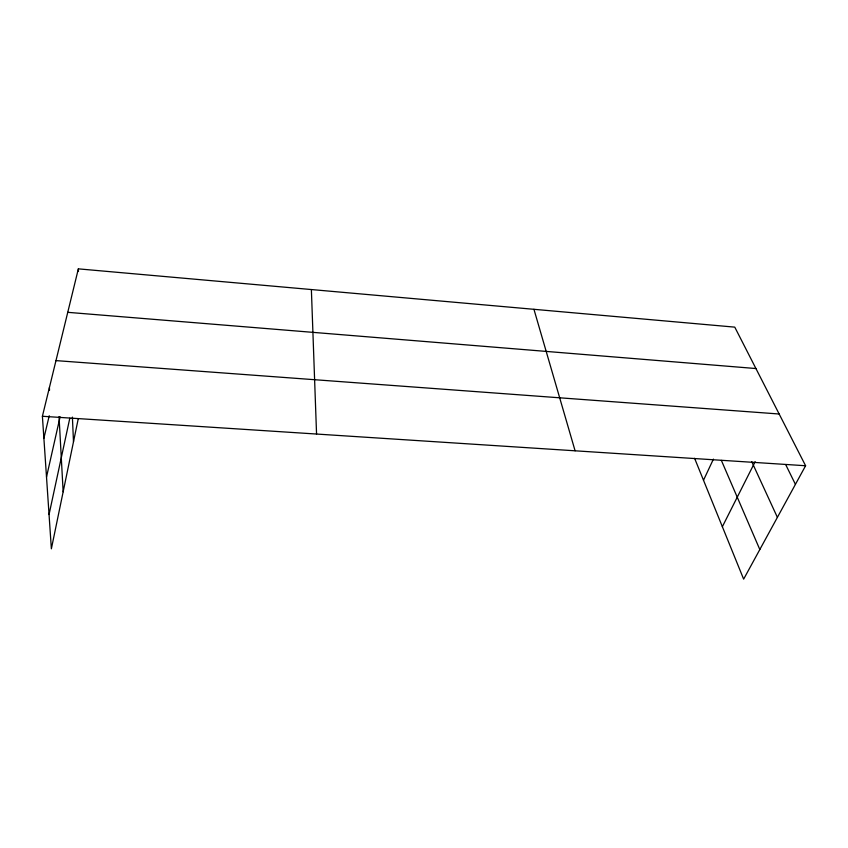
<?xml version="1.0" encoding="UTF-8"?>
<svg xmlns="http://www.w3.org/2000/svg" width="848" height="848" viewBox="0 0 848 848"><rect width="100%" height="100%" fill="white"/><g stroke="black" fill="none" stroke-linecap="round" stroke-linejoin="round"><path stroke-width="1.27" d="M78.196 419.039L51.368 548.826L42.4 416.273L78.355 268.858L734.771 327.137L805.6 465.743L743.643 579.142L694.597 458.302M49.046 514.545L69.801 418.223M46.513 477.032L60.113 416.76M43.884 438.278L49.237 415.732M703.501 480.244L713.422 459.118M722.358 526.714L755.144 461.672M42.4 416.273L805.6 465.743M55.979 360.612L779.164 414.004M67.755 312.329L755.928 368.541M785.736 464.693L795.424 484.367M751.741 461.641L777.393 517.365M721.372 460.39L759.819 549.536M533.943 309.308L575.092 450.797M49.385 387.631L49.544 390.197M59.042 416.591L63.155 491.798M72.398 417.11L73.49 441.776M311.375 289.539L316.558 434.049M78.355 268.858L78.451 271.466"/></g></svg>
